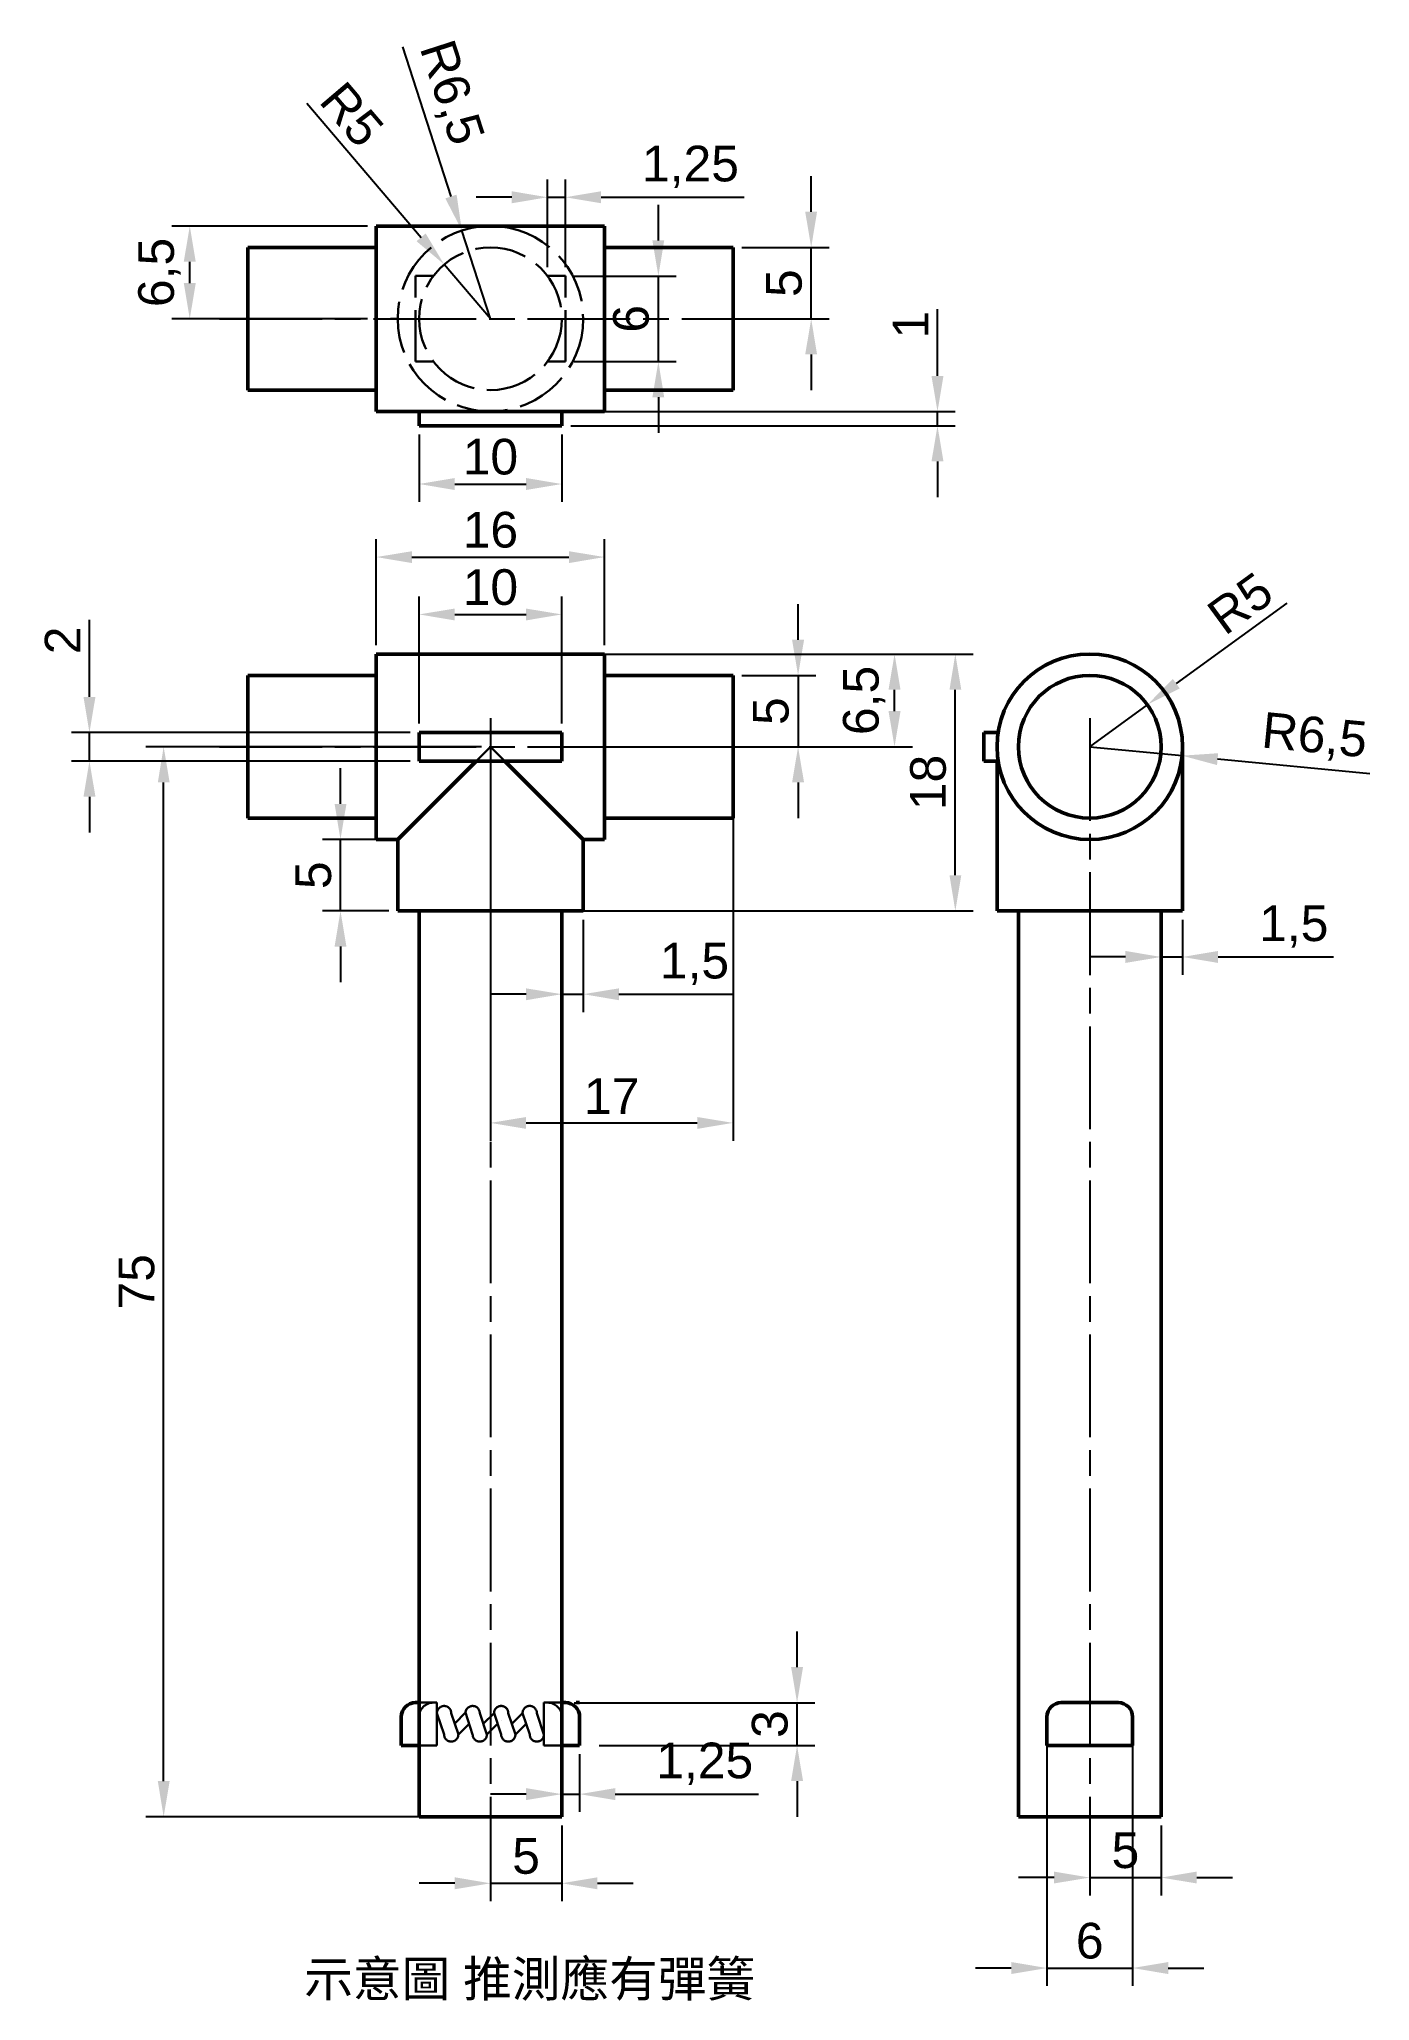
# Model space of a CAD drawing. Header units: millimetres. Extents: x 802 to 896, y 639 to 776.
import ezdxf

# ---------------------------------------------------------------- set-up
doc = ezdxf.new("R2010")
doc.units = ezdxf.units.MM
doc.header["$LTSCALE"] = 0.3
doc.linetypes.add('ACAD_ISO02W100', pattern=[15, 12, -3])
doc.linetypes.add('ACAD_ISO08W100', pattern=[36, 24, -3, 6, -3])
for name, color, linetype, lineweight in [('中心線', 1, 'ACAD_ISO08W100', 25), ('標註線', 7, 'Continuous', 20), ('輪廓線', 7, 'Continuous', 50), ('隱藏線', 3, 'ACAD_ISO02W100', 30)]:
    doc.layers.add(name, color=color, linetype=linetype, lineweight=lineweight)
doc.styles.get("Standard").update_dxf_attribs({"font": 'arial.ttf'})
doc.dimstyles.new('ISO-25', dxfattribs={"dimtxt": 2.5, "dimasz": 2.5, "dimexe": 1.25, "dimexo": 0.625, "dimtad": 1, "dimtxsty": 'Standard', "dimcen": 2.5, "dimadec": 0, "dimazin": 0, "dimtfac": 1, "dimtmove": 0, "dimatfit": 3, "dimfxl": 1, "dimarcsym": 0})

# ---------------------------------------------------------------- blocks, each defined once
blk = doc.blocks.new('*D1')
at = {"layer": 'Defpoints', "color": 0, "transparency": 16777216}
for p in [(810.98, 726.46), (833.88, 726.46), (833.88, 651.46)]:
    blk.add_point(p, dxfattribs=at)
at = {"layer": '標註線', "color": 0, "lineweight": -2, "transparency": 16777216}
for p, q in [((833.26, 726.46), (809.73, 726.46)), ((810.98, 653.96), (810.98, 723.96)), ((833.26, 651.46), (809.73, 651.46))]:
    blk.add_line(p, q, dxfattribs=at)
at = {"layer": '標註線', "color": 0, "transparency": 16777216}
for points in [[(810.57, 723.96), (811.4, 723.96), (810.98, 726.46)], [(810.57, 653.96), (811.4, 653.96), (810.98, 651.46)]]:
    blk.add_solid(points, dxfattribs=at)
at = {"layer": '標註線', "color": 0, "transparency": 16777216, "insert": (809.09, 688.96), "char_height": 2.5, "attachment_point": 5, "rotation": 90}
blk.add_mtext('75', dxfattribs=at)
blk = doc.blocks.new('*D2')
at = {"layer": 'Defpoints', "color": 0, "transparency": 16777216}
for p in [(823.37, 719.96), (827.38, 719.96), (827.38, 714.96)]:
    blk.add_point(p, dxfattribs=at)
at = {"layer": '標註線', "color": 0, "lineweight": -2, "transparency": 16777216}
for p, q in [((823.37, 722.46), (823.37, 724.96)), ((826.76, 719.96), (822.12, 719.96)), ((823.37, 714.96), (823.37, 719.96)), ((826.76, 714.96), (822.12, 714.96)), ((823.37, 712.46), (823.37, 709.96))]:
    blk.add_line(p, q, dxfattribs=at)
at = {"layer": '標註線', "color": 0, "transparency": 16777216}
for points in [[(822.96, 722.46), (823.79, 722.46), (823.37, 719.96)], [(822.96, 712.46), (823.79, 712.46), (823.37, 714.96)]]:
    blk.add_solid(points, dxfattribs=at)
at = {"layer": '標註線', "color": 0, "transparency": 16777216, "insert": (821.48, 717.46), "char_height": 2.5, "attachment_point": 5, "rotation": 90}
blk.add_mtext('5', dxfattribs=at)
blk = doc.blocks.new('*D3')
at = {"layer": 'Defpoints', "color": 0, "transparency": 16777216}
for p in [(850.88, 731.46), (850.88, 726.46), (855.44, 726.46)]:
    blk.add_point(p, dxfattribs=at)
at = {"layer": '標註線', "color": 0, "lineweight": -2, "transparency": 16777216}
for p, q in [((855.44, 733.96), (855.44, 736.46)), ((851.51, 731.46), (856.69, 731.46)), ((855.44, 731.46), (855.44, 726.46)), ((851.51, 726.46), (856.69, 726.46)), ((855.44, 723.96), (855.44, 721.46))]:
    blk.add_line(p, q, dxfattribs=at)
at = {"layer": '標註線', "color": 0, "transparency": 16777216}
for points in [[(855.02, 733.96), (855.86, 733.96), (855.44, 731.46)], [(855.02, 723.96), (855.86, 723.96), (855.44, 726.46)]]:
    blk.add_solid(points, dxfattribs=at)
at = {"layer": '標註線', "color": 0, "transparency": 16777216, "insert": (853.54, 728.96), "char_height": 2.5, "attachment_point": 5, "rotation": 90}
blk.add_mtext('5', dxfattribs=at)
blk = doc.blocks.new('*D4')
at = {"layer": 'Defpoints', "color": 0, "transparency": 16777216}
for p in [(841.88, 732.96), (862.2, 732.96), (841.88, 726.46)]:
    blk.add_point(p, dxfattribs=at)
at = {"layer": '標註線', "color": 0, "lineweight": -2, "transparency": 16777216}
for p, q in [((842.51, 732.96), (863.45, 732.96)), ((862.2, 728.96), (862.2, 730.46)), ((842.51, 726.46), (863.45, 726.46))]:
    blk.add_line(p, q, dxfattribs=at)
at = {"layer": '標註線', "color": 0, "transparency": 16777216}
for points in [[(861.78, 730.46), (862.62, 730.46), (862.2, 732.96)], [(861.78, 728.96), (862.62, 728.96), (862.2, 726.46)]]:
    blk.add_solid(points, dxfattribs=at)
at = {"layer": '標註線', "color": 0, "transparency": 16777216, "insert": (860.07, 729.71), "char_height": 2.5, "attachment_point": 5, "rotation": 90}
blk.add_mtext('6,5', dxfattribs=at)
blk = doc.blocks.new('*D5')
at = {"layer": 'Defpoints', "color": 0, "transparency": 16777216}
for p in [(838.88, 735.74), (828.88, 727.46), (838.88, 727.46)]:
    blk.add_point(p, dxfattribs=at)
at = {"layer": '標註線', "color": 0, "lineweight": -2, "transparency": 16777216}
for p, q in [((828.88, 728.09), (828.88, 736.99)), ((838.88, 728.09), (838.88, 736.99)), ((831.38, 735.74), (836.38, 735.74))]:
    blk.add_line(p, q, dxfattribs=at)
at = {"layer": '標註線', "color": 0, "transparency": 16777216}
for points in [[(831.38, 736.15), (831.38, 735.32), (828.88, 735.74)], [(836.38, 736.15), (836.38, 735.32), (838.88, 735.74)]]:
    blk.add_solid(points, dxfattribs=at)
at = {"layer": '標註線', "color": 0, "transparency": 16777216, "insert": (833.88, 737.64), "char_height": 2.5, "attachment_point": 5}
blk.add_mtext('10', dxfattribs=at)
blk = doc.blocks.new('*D6')
at = {"layer": 'Defpoints', "color": 0, "transparency": 16777216}
for p in [(805.78, 727.46), (828.88, 727.46), (828.88, 725.46)]:
    blk.add_point(p, dxfattribs=at)
at = {"layer": '標註線', "color": 0, "lineweight": -2, "transparency": 16777216}
for p, q in [((805.78, 729.96), (805.78, 735.37)), ((828.26, 727.46), (804.53, 727.46)), ((805.78, 725.46), (805.78, 727.46)), ((828.26, 725.46), (804.53, 725.46)), ((805.78, 722.96), (805.78, 720.46))]:
    blk.add_line(p, q, dxfattribs=at)
at = {"layer": '標註線', "color": 0, "transparency": 16777216}
for points in [[(805.36, 729.96), (806.2, 729.96), (805.78, 727.46)], [(805.36, 722.96), (806.2, 722.96), (805.78, 725.46)]]:
    blk.add_solid(points, dxfattribs=at)
at = {"layer": '標註線', "color": 0, "transparency": 16777216, "insert": (803.9, 733.92), "char_height": 2.5, "attachment_point": 5, "rotation": 90}
blk.add_mtext('2', dxfattribs=at)
blk = doc.blocks.new('*D7')
at = {"layer": 'Defpoints', "color": 0, "transparency": 16777216}
for p in [(833.88, 651.46), (838.88, 651.46), (838.88, 646.8)]:
    blk.add_point(p, dxfattribs=at)
at = {"layer": '標註線', "color": 0, "lineweight": -2, "transparency": 16777216}
for p, q in [((833.88, 650.84), (833.88, 645.55)), ((838.88, 650.84), (838.88, 645.55)), ((831.38, 646.8), (828.88, 646.8)), ((833.88, 646.8), (838.88, 646.8)), ((841.38, 646.8), (843.88, 646.8))]:
    blk.add_line(p, q, dxfattribs=at)
at = {"layer": '標註線', "color": 0, "transparency": 16777216}
for points in [[(831.38, 647.22), (831.38, 646.38), (833.88, 646.8)], [(841.38, 647.22), (841.38, 646.38), (838.88, 646.8)]]:
    blk.add_solid(points, dxfattribs=at)
at = {"layer": '標註線', "color": 0, "transparency": 16777216, "insert": (836.38, 648.7), "char_height": 2.5, "attachment_point": 5}
blk.add_mtext('5', dxfattribs=at)
blk = doc.blocks.new('*D8')
at = {"layer": 'Defpoints', "color": 0, "transparency": 16777216}
for p in [(838.88, 656.46), (840.13, 656.46), (840.13, 653.05)]:
    blk.add_point(p, dxfattribs=at)
at = {"layer": '標註線', "color": 0, "lineweight": -2, "transparency": 16777216}
for p, q in [((838.88, 655.84), (838.88, 651.8)), ((840.13, 655.84), (840.13, 651.8)), ((836.38, 653.05), (833.88, 653.05)), ((838.88, 653.05), (840.13, 653.05)), ((842.63, 653.05), (852.66, 653.05))]:
    blk.add_line(p, q, dxfattribs=at)
at = {"layer": '標註線', "color": 0, "transparency": 16777216}
for points in [[(836.38, 653.47), (836.38, 652.63), (838.88, 653.05)], [(842.63, 653.47), (842.63, 652.63), (840.13, 653.05)]]:
    blk.add_solid(points, dxfattribs=at)
at = {"layer": '標註線', "color": 0, "transparency": 16777216, "insert": (848.9, 655.18), "char_height": 2.5, "attachment_point": 5}
blk.add_mtext('1,25', dxfattribs=at)
blk = doc.blocks.new('*D9')
at = {"layer": 'Defpoints', "color": 0, "transparency": 16777216}
for p in [(839.13, 659.46), (855.37, 659.46), (840.88, 656.46)]:
    blk.add_point(p, dxfattribs=at)
at = {"layer": '標註線', "color": 0, "lineweight": -2, "transparency": 16777216}
for p, q in [((855.37, 661.96), (855.37, 664.46)), ((839.76, 659.46), (856.62, 659.46)), ((855.37, 656.46), (855.37, 659.46)), ((841.51, 656.46), (856.62, 656.46)), ((855.37, 653.96), (855.37, 651.46))]:
    blk.add_line(p, q, dxfattribs=at)
at = {"layer": '標註線', "color": 0, "transparency": 16777216}
for points in [[(854.95, 661.96), (855.79, 661.96), (855.37, 659.46)], [(854.95, 653.96), (855.79, 653.96), (855.37, 656.46)]]:
    blk.add_solid(points, dxfattribs=at)
at = {"layer": '標註線', "color": 0, "transparency": 16777216, "insert": (853.47, 657.96), "char_height": 2.5, "attachment_point": 5, "rotation": 90}
blk.add_mtext('3', dxfattribs=at)
blk = doc.blocks.new('*D10')
at = {"layer": 'Defpoints', "color": 0, "transparency": 16777216}
for p in [(872.88, 658.46), (878.88, 658.46), (878.88, 640.86)]:
    blk.add_point(p, dxfattribs=at)
at = {"layer": '標註線', "color": 0, "lineweight": -2, "transparency": 16777216}
for p, q in [((872.88, 657.84), (872.88, 639.61)), ((878.88, 657.84), (878.88, 639.61)), ((870.38, 640.86), (867.88, 640.86)), ((872.88, 640.86), (878.88, 640.86)), ((881.38, 640.86), (883.88, 640.86))]:
    blk.add_line(p, q, dxfattribs=at)
at = {"layer": '標註線', "color": 0, "transparency": 16777216}
for points in [[(870.38, 641.28), (870.38, 640.44), (872.88, 640.86)], [(881.38, 641.28), (881.38, 640.44), (878.88, 640.86)]]:
    blk.add_solid(points, dxfattribs=at)
at = {"layer": '標註線', "color": 0, "transparency": 16777216, "insert": (875.88, 642.76), "char_height": 2.5, "attachment_point": 5}
blk.add_mtext('6', dxfattribs=at)
blk = doc.blocks.new('*D11')
at = {"layer": 'Defpoints', "color": 0, "transparency": 16777216}
for p in [(875.88, 651.46), (880.88, 651.46), (880.88, 647.2)]:
    blk.add_point(p, dxfattribs=at)
at = {"layer": '標註線', "color": 0, "lineweight": -2, "transparency": 16777216}
for p, q in [((875.88, 650.84), (875.88, 645.95)), ((880.88, 650.84), (880.88, 645.95)), ((873.38, 647.2), (870.88, 647.2)), ((875.88, 647.2), (880.88, 647.2)), ((883.38, 647.2), (885.88, 647.2))]:
    blk.add_line(p, q, dxfattribs=at)
at = {"layer": '標註線', "color": 0, "transparency": 16777216}
for points in [[(873.38, 647.62), (873.38, 646.79), (875.88, 647.2)], [(883.38, 647.62), (883.38, 646.79), (880.88, 647.2)]]:
    blk.add_solid(points, dxfattribs=at)
at = {"layer": '標註線', "color": 0, "transparency": 16777216, "insert": (878.38, 649.1), "char_height": 2.5, "attachment_point": 5}
blk.add_mtext('5', dxfattribs=at)
blk = doc.blocks.new('*D12')
at = {"layer": 'Defpoints', "color": 0, "transparency": 16777216}
for p in [(880.88, 714.96), (882.38, 714.96), (882.38, 711.73)]:
    blk.add_point(p, dxfattribs=at)
at = {"layer": '標註線', "color": 0, "lineweight": -2, "transparency": 16777216}
for p, q in [((880.88, 714.34), (880.88, 710.48)), ((882.38, 714.34), (882.38, 710.48)), ((878.38, 711.73), (875.88, 711.73)), ((880.88, 711.73), (882.38, 711.73)), ((884.88, 711.73), (892.97, 711.73))]:
    blk.add_line(p, q, dxfattribs=at)
at = {"layer": '標註線', "color": 0, "transparency": 16777216}
for points in [[(878.38, 712.15), (878.38, 711.31), (880.88, 711.73)], [(884.88, 712.15), (884.88, 711.31), (882.38, 711.73)]]:
    blk.add_solid(points, dxfattribs=at)
at = {"layer": '標註線', "color": 0, "transparency": 16777216, "insert": (890.18, 713.86), "char_height": 2.5, "attachment_point": 5}
blk.add_mtext('1,5', dxfattribs=at)
blk = doc.blocks.new('*D13')
at = {"layer": 'Defpoints', "color": 0, "transparency": 16777216}
for p in [(838.88, 714.96), (840.38, 714.96), (840.38, 709.12)]:
    blk.add_point(p, dxfattribs=at)
at = {"layer": '標註線', "color": 0, "lineweight": -2, "transparency": 16777216}
for p, q in [((838.88, 714.34), (838.88, 707.87)), ((840.38, 714.34), (840.38, 707.87)), ((836.38, 709.12), (833.88, 709.12)), ((838.88, 709.12), (840.38, 709.12)), ((842.88, 709.12), (850.97, 709.12))]:
    blk.add_line(p, q, dxfattribs=at)
at = {"layer": '標註線', "color": 0, "transparency": 16777216}
for points in [[(836.38, 709.53), (836.38, 708.7), (838.88, 709.12)], [(842.88, 709.53), (842.88, 708.7), (840.38, 709.12)]]:
    blk.add_solid(points, dxfattribs=at)
at = {"layer": '標註線', "color": 0, "transparency": 16777216, "insert": (848.18, 711.24), "char_height": 2.5, "attachment_point": 5}
blk.add_mtext('1,5', dxfattribs=at)
blk = doc.blocks.new('*D14')
at = {"layer": 'Defpoints', "color": 0, "transparency": 16777216}
for p in [(828.88, 748.96), (838.88, 748.96), (838.88, 744.88)]:
    blk.add_point(p, dxfattribs=at)
at = {"layer": '標註線', "color": 0, "lineweight": -2, "transparency": 16777216}
for p, q in [((828.88, 748.34), (828.88, 743.63)), ((838.88, 748.34), (838.88, 743.63)), ((831.38, 744.88), (836.38, 744.88))]:
    blk.add_line(p, q, dxfattribs=at)
at = {"layer": '標註線', "color": 0, "transparency": 16777216}
for points in [[(831.38, 745.3), (831.38, 744.46), (828.88, 744.88)], [(836.38, 745.3), (836.38, 744.46), (838.88, 744.88)]]:
    blk.add_solid(points, dxfattribs=at)
at = {"layer": '標註線', "color": 0, "transparency": 16777216, "insert": (833.88, 746.78), "char_height": 2.5, "attachment_point": 5}
blk.add_mtext('10', dxfattribs=at)
blk = doc.blocks.new('*D15')
at = {"layer": 'Defpoints', "color": 0, "transparency": 16777216}
for p in [(838.88, 749.96), (865.21, 749.96), (838.88, 748.96)]:
    blk.add_point(p, dxfattribs=at)
at = {"layer": '標註線', "color": 0, "lineweight": -2, "transparency": 16777216}
for p, q in [((865.21, 752.46), (865.21, 757.14)), ((839.51, 749.96), (866.46, 749.96)), ((865.21, 748.96), (865.21, 749.96)), ((839.51, 748.96), (866.46, 748.96)), ((865.21, 746.46), (865.21, 743.96))]:
    blk.add_line(p, q, dxfattribs=at)
at = {"layer": '標註線', "color": 0, "transparency": 16777216}
for points in [[(864.79, 752.46), (865.63, 752.46), (865.21, 749.96)], [(864.79, 746.46), (865.63, 746.46), (865.21, 748.96)]]:
    blk.add_solid(points, dxfattribs=at)
at = {"layer": '標註線', "color": 0, "transparency": 16777216, "insert": (863.33, 756.05), "char_height": 2.5, "attachment_point": 5, "rotation": 90}
blk.add_mtext('1', dxfattribs=at)
blk = doc.blocks.new('*D16')
at = {"layer": 'Defpoints', "color": 0, "transparency": 16777216}
for p in [(850.88, 761.46), (856.36, 761.46), (850.88, 756.46)]:
    blk.add_point(p, dxfattribs=at)
at = {"layer": '標註線', "color": 0, "lineweight": -2, "transparency": 16777216}
for p, q in [((856.36, 763.96), (856.36, 766.46)), ((851.51, 761.46), (857.61, 761.46)), ((856.36, 756.46), (856.36, 761.46)), ((851.51, 756.46), (857.61, 756.46)), ((856.36, 753.96), (856.36, 751.46))]:
    blk.add_line(p, q, dxfattribs=at)
at = {"layer": '標註線', "color": 0, "transparency": 16777216}
for points in [[(855.94, 763.96), (856.77, 763.96), (856.36, 761.46)], [(855.94, 753.96), (856.77, 753.96), (856.36, 756.46)]]:
    blk.add_solid(points, dxfattribs=at)
at = {"layer": '標註線', "color": 0, "transparency": 16777216, "insert": (854.46, 758.96), "char_height": 2.5, "attachment_point": 5, "rotation": 90}
blk.add_mtext('5', dxfattribs=at)
blk = doc.blocks.new('*D17')
at = {"layer": 'Defpoints', "color": 0, "transparency": 16777216}
for p in [(812.81, 762.96), (825.88, 762.96), (825.88, 756.46)]:
    blk.add_point(p, dxfattribs=at)
at = {"layer": '標註線', "color": 0, "lineweight": -2, "transparency": 16777216}
for p, q in [((825.26, 762.96), (811.56, 762.96)), ((812.81, 758.96), (812.81, 760.46)), ((825.26, 756.46), (811.56, 756.46))]:
    blk.add_line(p, q, dxfattribs=at)
at = {"layer": '標註線', "color": 0, "transparency": 16777216}
for points in [[(812.39, 760.46), (813.23, 760.46), (812.81, 762.96)], [(812.39, 758.96), (813.23, 758.96), (812.81, 756.46)]]:
    blk.add_solid(points, dxfattribs=at)
at = {"layer": '標註線', "color": 0, "transparency": 16777216, "insert": (810.68, 759.71), "char_height": 2.5, "attachment_point": 5, "rotation": 90}
blk.add_mtext('6,5', dxfattribs=at)
blk = doc.blocks.new('*D18')
at = {"layer": 'Defpoints', "color": 0, "transparency": 16777216}
for p in [(839.13, 759.46), (845.65, 759.46), (839.13, 753.46)]:
    blk.add_point(p, dxfattribs=at)
at = {"layer": '標註線', "color": 0, "lineweight": -2, "transparency": 16777216}
for p, q in [((845.65, 761.96), (845.65, 764.46)), ((839.76, 759.46), (846.9, 759.46)), ((845.65, 753.46), (845.65, 759.46)), ((839.76, 753.46), (846.9, 753.46)), ((845.65, 750.96), (845.65, 748.46))]:
    blk.add_line(p, q, dxfattribs=at)
at = {"layer": '標註線', "color": 0, "transparency": 16777216}
for points in [[(845.23, 761.96), (846.06, 761.96), (845.65, 759.46)], [(845.23, 750.96), (846.06, 750.96), (845.65, 753.46)]]:
    blk.add_solid(points, dxfattribs=at)
at = {"layer": '標註線', "color": 0, "transparency": 16777216, "insert": (843.74, 756.46), "char_height": 2.5, "attachment_point": 5, "rotation": 90}
blk.add_mtext('6', dxfattribs=at)
blk = doc.blocks.new('*D19')
at = {"layer": 'Defpoints', "color": 0, "transparency": 16777216}
for p in [(839.13, 764.98), (837.88, 759.46), (839.13, 759.46)]:
    blk.add_point(p, dxfattribs=at)
at = {"layer": '標註線', "color": 0, "lineweight": -2, "transparency": 16777216}
for p, q in [((837.88, 760.09), (837.88, 766.23)), ((839.13, 760.09), (839.13, 766.23)), ((835.38, 764.98), (832.88, 764.98)), ((837.88, 764.98), (839.13, 764.98)), ((841.63, 764.98), (851.66, 764.98))]:
    blk.add_line(p, q, dxfattribs=at)
at = {"layer": '標註線', "color": 0, "transparency": 16777216}
for points in [[(835.38, 765.4), (835.38, 764.56), (837.88, 764.98)], [(841.63, 765.4), (841.63, 764.56), (839.13, 764.98)]]:
    blk.add_solid(points, dxfattribs=at)
at = {"layer": '標註線', "color": 0, "transparency": 16777216, "insert": (847.9, 767.11), "char_height": 2.5, "attachment_point": 5}
blk.add_mtext('1,25', dxfattribs=at)
blk = doc.blocks.new('*D20')
at = {"layer": 'Defpoints', "color": 0, "transparency": 16777216}
for p in [(830.64, 760.27), (833.88, 756.46)]:
    blk.add_point(p, dxfattribs=at)
at = {"layer": '標註線', "color": 0, "lineweight": -2, "transparency": 16777216}
for p, q in [((821.01, 771.57), (829.02, 762.17)), ((833.88, 756.46), (830.64, 760.27))]:
    blk.add_line(p, q, dxfattribs=at)
at = {"layer": '標註線', "color": 0, "transparency": 16777216}
blk.add_solid([(829.34, 762.44), (828.7, 761.9), (830.64, 760.27)], dxfattribs=at)
at = {"layer": '標註線', "color": 0, "transparency": 16777216, "insert": (824.17, 770.78), "char_height": 2.5, "attachment_point": 5, "rotation": 310.4347}
blk.add_mtext('R5', dxfattribs=at)
blk = doc.blocks.new('*D21')
at = {"layer": 'Defpoints', "color": 0, "transparency": 16777216}
for p in [(831.88, 762.65), (833.88, 756.46)]:
    blk.add_point(p, dxfattribs=at)
at = {"layer": '標註線', "color": 0, "lineweight": -2, "transparency": 16777216}
for p, q in [((827.72, 775.52), (831.11, 765.03)), ((833.88, 756.46), (831.88, 762.65))]:
    blk.add_line(p, q, dxfattribs=at)
at = {"layer": '標註線', "color": 0, "transparency": 16777216}
blk.add_solid([(831.51, 765.16), (830.72, 764.9), (831.88, 762.65)], dxfattribs=at)
at = {"layer": '標註線', "color": 0, "transparency": 16777216, "insert": (831.01, 772.27), "char_height": 2.5, "attachment_point": 5, "rotation": 287.9296}
blk.add_mtext('R6,5', dxfattribs=at)
blk = doc.blocks.new('*D22')
at = {"layer": 'Defpoints', "color": 0, "transparency": 16777216}
for p in [(879.92, 729.41), (875.88, 726.46)]:
    blk.add_point(p, dxfattribs=at)
at = {"layer": '標註線', "color": 0, "lineweight": -2, "transparency": 16777216}
for p, q in [((889.69, 736.54), (881.94, 730.89)), ((875.88, 726.46), (879.92, 729.41))]:
    blk.add_line(p, q, dxfattribs=at)
at = {"layer": '標註線', "color": 0, "transparency": 16777216}
blk.add_solid([(881.7, 731.22), (882.19, 730.55), (879.92, 729.41)], dxfattribs=at)
at = {"layer": '標註線', "color": 0, "transparency": 16777216, "insert": (886.43, 736.51), "char_height": 2.5, "attachment_point": 5, "rotation": 36.1219}
blk.add_mtext('R5', dxfattribs=at)
blk = doc.blocks.new('*D23')
at = {"layer": 'Defpoints', "color": 0, "transparency": 16777216}
for p in [(875.88, 726.46), (882.35, 725.84)]:
    blk.add_point(p, dxfattribs=at)
at = {"layer": '標註線', "color": 0, "lineweight": -2, "transparency": 16777216}
for p, q in [((875.88, 726.46), (882.35, 725.84)), ((895.5, 724.56), (884.84, 725.6))]:
    blk.add_line(p, q, dxfattribs=at)
at = {"layer": '標註線', "color": 0, "transparency": 16777216}
blk.add_solid([(884.88, 726.01), (884.8, 725.18), (882.35, 725.84)], dxfattribs=at)
at = {"layer": '標註線', "color": 0, "transparency": 16777216, "insert": (891.62, 727.08), "char_height": 2.5, "attachment_point": 5, "rotation": 354.4602}
blk.add_mtext('R6,5', dxfattribs=at)
blk = doc.blocks.new('*D24')
at = {"layer": 'Defpoints', "color": 0, "transparency": 16777216}
for p in [(833.88, 732.96), (866.46, 732.96), (833.88, 714.96)]:
    blk.add_point(p, dxfattribs=at)
at = {"layer": '標註線', "color": 0, "lineweight": -2, "transparency": 16777216}
for p, q in [((834.51, 732.96), (867.71, 732.96)), ((866.46, 717.46), (866.46, 730.46)), ((834.51, 714.96), (867.71, 714.96))]:
    blk.add_line(p, q, dxfattribs=at)
at = {"layer": '標註線', "color": 0, "transparency": 16777216}
for points in [[(866.05, 730.46), (866.88, 730.46), (866.46, 732.96)], [(866.05, 717.46), (866.88, 717.46), (866.46, 714.96)]]:
    blk.add_solid(points, dxfattribs=at)
at = {"layer": '標註線', "color": 0, "transparency": 16777216, "insert": (864.56, 723.96), "char_height": 2.5, "attachment_point": 5, "rotation": 90}
blk.add_mtext('18', dxfattribs=at)
blk = doc.blocks.new('*D25')
at = {"layer": 'Defpoints', "color": 0, "transparency": 16777216}
for p in [(841.88, 739.76), (825.88, 732.96), (841.88, 732.96)]:
    blk.add_point(p, dxfattribs=at)
at = {"layer": '標註線', "color": 0, "lineweight": -2, "transparency": 16777216}
for p, q in [((825.88, 733.59), (825.88, 741.01)), ((828.38, 739.76), (839.38, 739.76)), ((841.88, 733.59), (841.88, 741.01))]:
    blk.add_line(p, q, dxfattribs=at)
at = {"layer": '標註線', "color": 0, "transparency": 16777216}
for points in [[(828.38, 740.17), (828.38, 739.34), (825.88, 739.76)], [(839.38, 740.17), (839.38, 739.34), (841.88, 739.76)]]:
    blk.add_solid(points, dxfattribs=at)
at = {"layer": '標註線', "color": 0, "transparency": 16777216, "insert": (833.88, 741.66), "char_height": 2.5, "attachment_point": 5}
blk.add_mtext('16', dxfattribs=at)
blk = doc.blocks.new('*D26')
at = {"layer": 'Defpoints', "color": 0, "transparency": 16777216}
for p in [(833.88, 726.46), (850.88, 726.46), (850.88, 700.1)]:
    blk.add_point(p, dxfattribs=at)
at = {"layer": '標註線', "color": 0, "lineweight": -2, "transparency": 16777216}
for p, q in [((833.88, 725.84), (833.88, 698.85)), ((850.88, 725.84), (850.88, 698.85)), ((836.38, 700.1), (848.38, 700.1))]:
    blk.add_line(p, q, dxfattribs=at)
at = {"layer": '標註線', "color": 0, "transparency": 16777216}
for points in [[(836.38, 700.51), (836.38, 699.68), (833.88, 700.1)], [(848.38, 700.51), (848.38, 699.68), (850.88, 700.1)]]:
    blk.add_solid(points, dxfattribs=at)
at = {"layer": '標註線', "color": 0, "transparency": 16777216, "insert": (842.38, 701.98), "char_height": 2.5, "attachment_point": 5}
blk.add_mtext('17', dxfattribs=at)

msp = doc.modelspace()

# ---------------------------------------------------------------- linework, layer by layer
at = {"layer": '中心線'}
for p, q in [((814.883, 756.464), (852.883, 756.464)), ((833.883, 728.464), (833.883, 649.464)), ((875.883, 728.464), (875.883, 649.464)), ((814.883, 726.464), (852.883, 726.464))]:
    msp.add_line(p, q, dxfattribs=at)
at = {"layer": '輪廓線'}
for p, q in [((841.883, 762.964), (825.883, 762.964)), ((825.883, 749.964), (825.883, 762.964)), ((841.883, 749.964), (841.883, 762.964)), ((816.883, 761.464), (816.883, 751.464)), ((825.883, 761.464), (816.883, 761.464)), ((850.883, 761.464), (841.883, 761.464)), ((850.883, 751.464), (850.883, 761.464)), ((816.883, 751.464), (825.883, 751.464)), ((841.883, 751.464), (850.883, 751.464)), ((825.883, 749.964), (841.883, 749.964)), ((828.883, 748.964), (828.883, 749.964)), ((838.883, 748.964), (838.883, 749.964)), ((838.883, 748.964), (828.883, 748.964)), ((841.883, 732.964), (825.883, 732.964)), ((825.883, 732.964), (825.883, 731.464)), ((841.883, 731.464), (841.883, 732.964)), ((816.883, 721.464), (816.883, 731.464)), ((816.883, 731.464), (825.883, 731.464)), ((825.883, 731.464), (825.883, 721.464)), ((850.883, 731.464), (841.883, 731.464)), ((841.883, 721.464), (841.883, 731.464)), ((850.883, 721.464), (850.883, 731.464)), ((833.883, 727.464), (828.883, 727.464)), ((828.883, 727.464), (828.883, 725.464)), ((833.883, 727.464), (838.883, 727.464)), ((838.883, 727.464), (838.883, 725.464)), ((868.451, 727.464), (869.461, 727.464)), ((868.451, 727.464), (868.451, 725.464)), ((882.383, 714.964), (882.383, 726.464)), ((827.383, 719.964), (832.883, 725.464)), ((833.883, 725.464), (828.883, 725.464)), ((833.883, 725.464), (838.883, 725.464)), ((834.883, 725.464), (840.383, 719.964)), ((868.451, 725.464), (869.451, 725.464)), ((869.383, 725.464), (869.383, 714.964)), ((825.883, 721.464), (816.883, 721.464)), ((825.883, 721.464), (825.883, 719.964)), ((841.883, 721.464), (850.883, 721.464)), ((841.883, 719.964), (841.883, 721.464)), ((825.883, 719.964), (827.383, 719.964)), ((827.383, 719.964), (827.383, 714.964)), ((840.383, 719.964), (841.883, 719.964)), ((840.383, 714.964), (840.383, 719.964)), ((827.383, 714.964), (840.383, 714.964)), ((828.883, 714.964), (828.883, 651.464)), ((838.883, 714.964), (838.883, 651.464)), ((869.383, 714.964), (882.383, 714.964)), ((870.883, 714.964), (870.883, 651.464)), ((880.883, 651.464), (880.883, 714.964)), ((828.633, 659.464), (828.883, 659.464)), ((839.133, 659.464), (838.883, 659.464)), ((840.133, 659.464), (839.883, 659.464)), ((873.883, 659.464), (877.883, 659.464)), ((827.633, 656.464), (827.633, 658.464)), ((827.633, 658.464), (827.633, 658.464)), ((840.133, 656.464), (840.133, 658.464)), ((840.133, 658.464), (840.133, 658.464)), ((872.883, 656.464), (872.883, 658.464)), ((878.883, 656.464), (878.883, 658.464)), ((828.883, 656.464), (827.633, 656.464)), ((828.883, 656.464), (827.633, 656.464)), ((828.883, 651.464), (828.883, 656.464)), ((838.883, 651.464), (838.883, 656.464)), ((838.883, 656.464), (840.133, 656.464)), ((872.883, 656.464), (878.883, 656.464)), ((828.883, 651.464), (838.883, 651.464)), ((870.883, 651.464), (880.883, 651.464))]:
    msp.add_line(p, q, dxfattribs=at)
for radius in [6.5, 5]:
    msp.add_circle((875.883, 726.464), radius, dxfattribs=at)
for centre, start, end in [((828.633, 658.464), 90, 180), ((839.133, 658.464), 360, 90), ((873.883, 658.464), 90, 180), ((877.883, 658.464), 0, 90)]:
    msp.add_arc(centre, 1, start, end, dxfattribs=at)
at = {"layer": '隱藏線'}
for p, q in [((828.633, 759.464), (829.883, 759.464)), ((828.633, 753.464), (828.633, 759.464)), ((829.883, 759.464), (829.883, 759.464)), ((837.883, 759.464), (839.133, 759.464)), ((839.133, 753.464), (839.133, 759.464)), ((827.383, 756.464), (826.883, 756.464)), ((828.633, 753.464), (828.633, 753.464)), ((828.633, 753.464), (829.883, 753.464)), ((837.883, 753.464), (839.133, 753.464)), ((833.883, 726.464), (832.883, 725.464)), ((833.883, 726.464), (834.883, 725.464)), ((830.133, 659.464), (828.883, 659.464)), ((830.133, 656.464), (830.133, 659.464)), ((830.633, 657.231), (830.133, 658.731)), ((831.133, 658.731), (831.633, 657.231)), ((832.133, 658.76), (831.379, 657.992)), ((832.633, 657.231), (832.133, 658.76)), ((833.132, 658.731), (833.133, 658.731)), ((833.132, 658.731), (833.633, 657.231)), ((834.134, 658.731), (833.383, 657.98)), ((834.133, 658.731), (834.134, 658.731)), ((834.633, 657.231), (834.134, 658.731)), ((835.133, 658.731), (835.134, 658.731)), ((835.133, 658.73), (835.134, 658.731)), ((835.134, 658.731), (835.633, 657.231)), ((836.133, 658.731), (835.384, 657.981)), ((836.633, 657.231), (836.133, 658.731)), ((837.133, 658.731), (837.633, 657.231)), ((837.883, 659.464), (837.633, 659.464)), ((837.633, 656.464), (837.633, 659.464)), ((837.633, 659.464), (838.883, 659.464)), ((828.883, 656.464), (828.883, 658.464)), ((831.633, 657.231), (832.386, 657.985)), ((833.633, 657.231), (834.384, 657.981)), ((835.633, 657.231), (836.383, 657.981)), ((836.633, 658.231), (836.633, 658.231)), ((838.883, 656.464), (838.883, 658.464)), ((830.133, 656.464), (828.883, 656.464)), ((837.633, 656.464), (838.883, 656.464))]:
    msp.add_line(p, q, dxfattribs=at)
for radius in [6.5, 5]:
    msp.add_circle((833.883, 756.464), radius, dxfattribs=at)
for centre, radius, start, end in [((829.883, 658.464), 1, 90, 180), ((830.633, 658.731), 0.5, 0, 180.00181), ((831.133, 658.731), 1, 180, 180.0009), ((830.633, 658.731), 0.5, 180, 180.00181), ((832.632, 658.731), 0.5, 0, 176.64691), ((832.633, 658.731), 0.5, 359.56477, 177.03212), ((834.633, 658.731), 0.5, 359.86679, 180.13291), ((834.634, 658.731), 0.5, 0, 180), ((836.633, 658.731), 0.5, 360, 180), ((837.883, 658.464), 1, 360, 90), ((831.133, 657.231), 0.5, 180, 0), ((832.633, 658.731), 0.5, 269.92644, 269.92645), ((833.133, 657.231), 0.5, 180, 360), ((835.133, 657.231), 0.5, 180, 0), ((834.634, 658.731), 0.5, 269.93342, 269.95563), ((834.633, 658.731), 0.5, 270.06658, 270.08884), ((836.638, 658.731), 0.5, 269.49992, 269.74887), ((836.633, 658.731), 0.5, 270, 270.25113), ((837.133, 657.231), 0.5, 180, 0)]:
    msp.add_arc(centre, radius, start, end, dxfattribs=at)

# ---------------------------------------------------------------- texts
at = {"layer": '輪廓線', "insert": (820.829, 641.355), "char_height": 2.5, "attachment_point": 1}
msp.add_mtext_dynamic_manual_height_columns('{\\fPMingLiU|b0|i0|c136|p18;示意圖 推測應有彈簧}', width=39.80015, gutter_width=12.5, heights=[3.485], dxfattribs=at)

# ---------------------------------------------------------------- dimensions: what is measured, and where the dimension line sits
at = {"layer": '標註線'}
for center, mpoint, picture, middle in [((833.883, 756.464), (831.882, 762.649), '*D21', (828.981, 771.614)), ((833.883, 756.464), (830.64, 760.27), '*D20', (822.732, 769.551)), ((875.883, 726.464), (879.922, 729.412), '*D22', (887.552, 734.98))]:
    dim = msp.add_radius_dim(center=center, mpoint=mpoint, dimstyle='ISO-25', dxfattribs=at)
    dim.commit()
    dim.dimension.update_dxf_attribs({"geometry": picture, "text_midpoint": middle, "dimtype": 164})
for base, p1, p2, picture, middle in [((839.133, 764.979), (837.883, 759.464), (839.133, 759.464), '*D19', (847.897, 767.107)), ((838.883, 744.88), (828.883, 748.964), (838.883, 748.964), '*D14', (833.883, 746.782)), ((841.883, 739.755), (825.883, 732.964), (841.883, 732.964), '*D25', (833.883, 741.657)), ((838.883, 735.737), (828.883, 727.464), (838.883, 727.464), '*D5', (833.883, 737.638)), ((840.383, 709.117), (838.883, 714.964), (840.383, 714.964), '*D13', (848.176, 711.244)), ((882.383, 711.731), (880.883, 714.964), (882.383, 714.964), '*D12', (890.176, 713.859)), ((878.883, 640.86), (872.883, 658.464), (878.883, 658.464), '*D10', (875.883, 642.762)), ((840.133, 653.051), (838.883, 656.464), (840.133, 656.464), '*D8', (848.897, 655.179)), ((838.883, 646.801), (833.883, 651.464), (838.883, 651.464), '*D7', (836.383, 648.698)), ((880.883, 647.203), (875.883, 651.464), (880.883, 651.464), '*D11', (878.383, 649.1))]:
    dim = msp.add_linear_dim(base=base, p1=p1, p2=p2, dimstyle='ISO-25', dxfattribs=at)
    dim.commit()
    dim.dimension.update_dxf_attribs({"geometry": picture, "text_midpoint": middle})
for base, p1, p2, picture, middle in [((856.357, 761.464), (850.883, 756.464), (850.883, 761.464), '*D16', (854.461, 758.964)), ((845.645, 759.464), (839.133, 753.464), (839.133, 759.464), '*D18', (843.744, 756.464)), ((812.811, 762.964), (825.883, 756.464), (825.883, 762.964), '*D17', (810.683, 759.714)), ((865.211, 749.964), (838.883, 748.964), (838.883, 749.964), '*D15', (863.331, 756.05)), ((855.441, 726.464), (850.883, 731.464), (850.883, 726.464), '*D3', (853.545, 728.964)), ((805.782, 727.464), (828.883, 725.464), (828.883, 727.464), '*D6', (803.901, 733.917)), ((866.465, 732.964), (833.883, 714.964), (833.883, 732.964), '*D24', (864.563, 723.964)), ((862.201, 732.964), (841.883, 726.464), (841.883, 732.964), '*D4', (860.074, 729.714)), ((810.984, 726.464), (833.883, 651.464), (833.883, 726.464), '*D1', (809.088, 688.964)), ((823.373, 719.964), (827.383, 714.964), (827.383, 719.964), '*D2', (821.477, 717.464)), ((855.37, 659.464), (840.883, 656.464), (839.133, 659.464), '*D9', (853.468, 657.964))]:
    dim = msp.add_linear_dim(base=base, p1=p1, p2=p2, angle=90, dimstyle='ISO-25', dxfattribs=at)
    dim.commit()
    dim.dimension.update_dxf_attribs({"geometry": picture, "text_midpoint": middle})
dim = msp.add_radius_dim(center=(875.883, 726.464), mpoint=(882.353, 725.837), dimstyle='ISO-25', dxfattribs=at)
dim.commit()
dim.dimension.update_dxf_attribs({"geometry": '*D23', "text_midpoint": (891.622, 727.075)})
dim = msp.add_linear_dim(base=(850.883, 700.098), p1=(833.883, 726.464), p2=(850.883, 726.464), dimstyle='ISO-25', dxfattribs=at)
dim.commit()
dim.dimension.update_dxf_attribs({"geometry": '*D26', "text_midpoint": (842.383, 700.098), "dimtype": 160})

doc.saveas('drawing.dxf')
